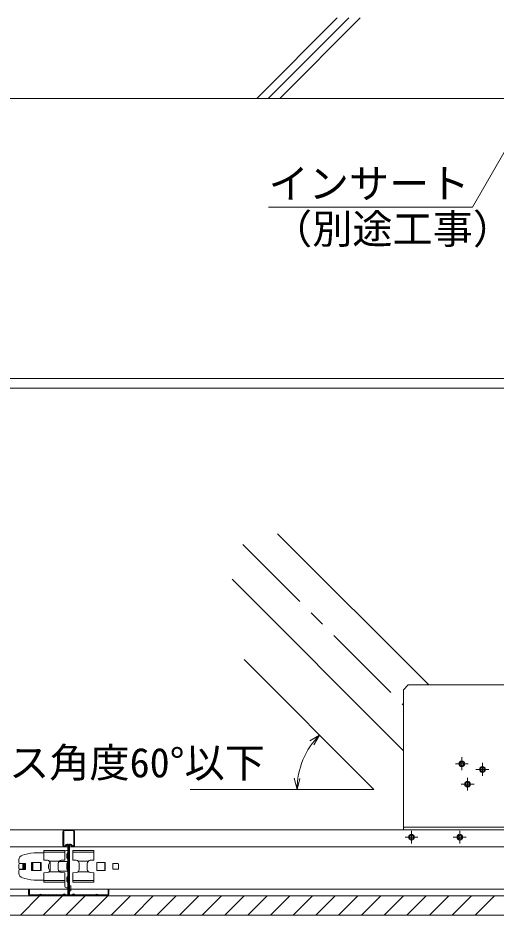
# Model space of a CAD drawing. Units: millimetres at full size, sheet at 1:10; details may follow other scales. Extents: x -2077 to 2023, y -1433 to 1417.
# Drawn here: x 396 to 693, y 401 to 959 of the extents above; entities that cross this region are included whole.
import ezdxf
from ezdxf.enums import TextEntityAlignment as Align

# ---------------------------------------------------------------- set-up
doc = ezdxf.new("R2010")
doc.units = ezdxf.units.MM
doc.header["$LTSCALE"] = 10
doc.linetypes.add('CHAIN1', pattern=[8, 5, -1, 1, -1])
for name, color, linetype, lineweight in [('1-0_断面', 7, 'Continuous', 9), ('1-1_寸法', 7, 'Continuous', 9), ('1-2_文字', 7, 'Continuous', 9), ('1-3_ＤＨクロス', 7, 'Continuous', 9)]:
    doc.layers.add(name, color=color, linetype=linetype, lineweight=lineweight)
doc.styles.add('ＭＳ ゴシック', font='')
doc.styles.get('ＭＳ ゴシック').set_extended_font_data('MS Gothic')

msp = doc.modelspace()

# ---------------------------------------------------------------- linework, layer by layer
at = {"layer": '1-0_断面'}
for p, q in [((-253.81, 908.99), (1689.45, 908.99)), ((557.28, 638.42), (651.24, 544.46)), ((529, 610.13), (635.55, 503.58)), ((638.55, 544.46), (635.55, 541.46)), ((635.55, 541.46), (635.55, 454.46)), ((803.47, 544.46), (638.55, 544.46)), ((671.83, 491.49), (671.83, 499.49)), ((667.83, 495.49), (675.83, 495.49)), ((680.65, 491.96), (688.65, 491.96)), ((684.65, 487.96), (684.65, 495.96)), ((675.45, 478.77), (675.45, 486.77)), ((671.45, 482.77), (679.45, 482.77)), ((-155.65, 454.46), (604.33, 454.46)), ((604.33, 454.46), (710.35, 454.46)), ((705.55, 456.06), (635.55, 456.06)), ((640.55, 445.86), (640.55, 453.86)), ((670.55, 445.86), (670.55, 453.86)), ((636.55, 449.86), (644.55, 449.86)), ((666.55, 449.86), (674.55, 449.86)), ((-155.65, 443.86), (604.33, 443.86)), ((411.85, 435.66), (411.85, 441.49)), ((424.85, 441.49), (411.85, 441.49)), ((424.85, 440.46), (411.85, 440.46)), ((424.85, 435.66), (424.85, 441.49)), ((425.85, 441.66), (426.85, 441.66)), ((429.85, 441.49), (429.85, 435.66)), ((429.85, 441.49), (442.85, 441.49)), ((429.85, 440.46), (442.85, 440.46)), ((604.33, 443.86), (710.35, 443.86)), ((396.35, 435.86), (396.35, 434.26)), ((398.58, 438.76), (400, 439.14)), ((407.77, 440.16), (411.85, 440.16)), ((411.85, 435.66), (414.03, 435.47)), ((421.48, 434.94), (415.22, 434.94)), ((424.85, 435.66), (422.68, 435.47)), ((429.85, 435.66), (432.03, 435.47)), ((433.22, 434.94), (439.48, 434.94)), ((396.35, 432.91), (396.35, 430.41)), ((396.85, 433.41), (399.85, 433.41)), ((396.85, 429.91), (399.85, 429.91)), ((397.15, 433.46), (400.35, 433.46)), ((397.15, 429.86), (400.35, 429.86)), ((398.85, 433.41), (398.85, 429.91)), ((399.35, 433.41), (399.35, 429.91)), ((399.85, 433.41), (399.85, 429.91)), ((400.35, 433.46), (400.35, 429.86)), ((404.25, 434.21), (404.75, 434.21)), ((404.25, 429.11), (404.25, 434.21)), ((404.75, 434.21), (404.75, 429.11)), ((410.25, 434.21), (404.75, 434.21)), ((404.75, 434.16), (404.75, 429.16)), ((409.85, 434.16), (404.75, 434.16)), ((404.97, 434.16), (404.97, 429.16)), ((409.85, 429.16), (409.85, 434.16)), ((410.25, 429.11), (410.25, 434.21)), ((414.85, 432.66), (414.85, 430.66)), ((415.85, 433.48), (415.85, 429.85)), ((420.85, 433.48), (420.85, 429.85)), ((421.24, 434.66), (426.85, 434.66)), ((433.85, 433.48), (433.85, 429.85)), ((438.85, 433.48), (438.85, 429.85)), ((444.85, 429.16), (444.85, 434.16)), ((444.85, 434.16), (449.96, 434.16)), ((449.74, 434.16), (449.74, 429.16)), ((449.85, 434.16), (449.85, 429.16)), ((449.96, 434.16), (449.96, 429.16)), ((457.85, 433.41), (454.85, 433.41)), ((454.85, 433.41), (454.85, 429.91)), ((457.85, 429.91), (454.85, 429.91)), ((458.35, 432.91), (458.35, 430.41)), ((396.35, 427.46), (396.35, 429.06)), ((398.58, 424.57), (400, 424.18)), ((404.75, 429.11), (404.25, 429.11)), ((404.75, 429.16), (409.85, 429.16)), ((404.75, 429.11), (410.25, 429.11)), ((411.85, 427.66), (414.03, 427.85)), ((411.85, 427.66), (411.85, 421.83)), ((421.48, 428.39), (415.22, 428.39)), ((421.24, 428.66), (426.85, 428.66)), ((424.85, 427.66), (422.68, 427.85)), ((424.85, 427.66), (424.85, 421.83)), ((429.85, 427.66), (432.03, 427.85)), ((429.85, 427.66), (429.85, 421.83)), ((433.22, 428.39), (439.48, 428.39)), ((449.96, 429.16), (444.85, 429.16)), ((407.77, 423.16), (411.85, 423.16)), ((424.85, 422.86), (411.85, 422.86)), ((424.85, 421.83), (411.85, 421.83)), ((424.85, 423.16), (424.85, 419.46)), ((425.85, 418.46), (426.85, 418.46)), ((426.85, 419.56), (428.55, 419.56)), ((429.85, 422.86), (442.85, 422.86)), ((429.85, 421.83), (442.85, 421.83)), ((-243.81, 417.46), (726.85, 417.46)), ((-243.81, 413.46), (727.35, 413.46)), ((397.25, 401.46), (409.25, 413.46)), ((411.39, 401.46), (423.39, 413.46)), ((425.54, 401.46), (437.54, 413.46)), ((439.68, 401.46), (451.68, 413.46)), ((453.82, 401.46), (465.82, 413.46)), ((467.96, 401.46), (479.96, 413.46)), ((482.1, 401.46), (494.1, 413.46)), ((496.25, 401.46), (508.25, 413.46)), ((510.39, 401.46), (522.39, 413.46)), ((524.53, 401.46), (536.53, 413.46)), ((538.67, 401.46), (550.67, 413.46)), ((552.82, 401.46), (564.82, 413.46)), ((566.96, 401.46), (578.96, 413.46)), ((581.1, 401.46), (593.1, 413.46)), ((595.24, 401.46), (607.24, 413.46)), ((609.38, 401.46), (621.38, 413.46)), ((623.53, 401.46), (635.53, 413.46)), ((637.67, 401.46), (649.67, 413.46)), ((651.81, 401.46), (663.81, 413.46)), ((665.95, 401.46), (677.95, 413.46)), ((680.09, 401.46), (692.09, 413.46)), ((-243.81, 401.46), (1679.45, 401.46))]:
    msp.add_line(p, q, dxfattribs=at)
at = {"layer": '1-0_断面', "color": 4, "linetype": 'CHAIN1'}
msp.add_line((535.68, 631.74), (635.55, 531.86), dxfattribs=at)
at = {"layer": '1-0_断面'}
for points in [[(442.85, 441.49), (442.85, 435.66), (440.68, 435.47)], [(442.85, 421.83), (442.85, 427.66), (440.68, 427.85)], [(426.85, 416.56), (428.55, 416.56), (428.55, 419.56)]]:
    msp.add_lwpolyline(points, dxfattribs=at)
for centre, radius in [((671.83, 495.49), 1.8), ((671.83, 495.49), 1.2), ((684.65, 491.96), 1.8), ((684.65, 491.96), 1.2), ((675.45, 482.77), 1.8), ((675.45, 482.77), 1.2), ((640.55, 449.86), 1.8), ((670.55, 449.86), 1.8), ((640.55, 449.86), 1.2), ((670.55, 449.86), 1.2)]:
    msp.add_circle(centre, radius, dxfattribs=at)
for centre, radius, start, end in [((425.85, 440.66), 1, 90, 180), ((399.35, 435.86), 3, 105, 180), ((407.77, 410.16), 30, 90, 105), ((413.85, 433.48), 2, 0, 85), ((422.85, 433.48), 2, 95, 180), ((428.95, 438.16), 2.9, 136.3972, 223.6028), ((431.85, 433.48), 2, 0, 85), ((440.85, 433.48), 2, 95, 180), ((397.15, 434.26), 0.8, 180, 270), ((396.85, 432.91), 0.5, 90, 180), ((396.85, 430.41), 0.5, 180, 270), ((397.15, 429.06), 0.8, 90, 180), ((413.85, 429.85), 2, 275, 0), ((416.85, 432.66), 2, 125.7767, 180), ((416.85, 430.66), 2, 180, 234.2233), ((422.85, 429.85), 2, 180, 265), ((432.08, 431.66), 6.03, 150.1372, 209.8628), ((431.85, 429.85), 2, 275, 0), ((440.85, 429.85), 2, 180, 265), ((457.85, 432.91), 0.5, 0, 90), ((457.85, 430.41), 0.5, 270, 0), ((399.35, 427.46), 3, 180, 255), ((407.77, 453.16), 30, 255, 270), ((428.95, 423.66), 2.9, 136.3972, 223.6028), ((425.85, 419.46), 1, 180, 270)]:
    msp.add_arc(centre, radius, start, end, dxfattribs=at)
at = {"layer": '1-1_寸法'}
for p, q in [((544.41, 908.99), (594.41, 958.99)), ((551.48, 908.99), (601.48, 958.99)), ((558.55, 908.99), (608.55, 958.99)), ((304.56, 734.99), (1154.76, 734.99)), ((299.95, 728.99), (1150.15, 728.99))]:
    msp.add_line(p, q, dxfattribs=at)
at = {"layer": '1-2_文字'}
for p, q in [((678.44, 841.43), (720, 913.41)), ((551.61, 841.43), (678.44, 841.43)), ((617.14, 479.56), (536.38, 560.33)), ((583.36, 513.34), (577.22, 509.8)), ((583.36, 513.34), (579.83, 507.23)), ((569.37, 479.56), (567.5, 486.53)), ((569.37, 479.56), (571.16, 486.26)), ((617.14, 479.56), (502.93, 479.56))]:
    msp.add_line(p, q, dxfattribs=at)
msp.add_arc((617.14, 479.56), 47.77, 135, 180, dxfattribs=at)
at = {"layer": '1-3_ＤＨクロス'}
for p, q in [((423.7, 453.46), (423.7, 444.86)), ((424.2, 444.86), (424.2, 453.46)), ((424.7, 454.46), (430, 454.46)), ((424.7, 453.96), (430, 453.96)), ((430.5, 444.86), (430.5, 453.46)), ((431, 453.46), (431, 444.86)), ((425.08, 444.53), (425.82, 445.27)), ((425.41, 444.16), (426.17, 444.92)), ((426.85, 444.63), (426.85, 414.46)), ((427.35, 444.63), (427.35, 414.46)), ((427.35, 443.6), (427.35, 414.46)), ((427.85, 444.63), (427.85, 414.46)), ((429.3, 444.16), (428.54, 444.92)), ((429.63, 444.53), (428.89, 445.27)), ((402.35, 417.46), (402.85, 417.46)), ((402.35, 414.46), (402.35, 417.46)), ((402.85, 417.46), (402.85, 414.46)), ((403.35, 413.96), (409.08, 413.96)), ((403.35, 413.46), (409.08, 413.46)), ((409.36, 414.16), (409.22, 414.02)), ((409.71, 413.8), (409.58, 413.67)), ((410, 413.8), (410.13, 413.67)), ((410.49, 414.02), (410.35, 414.16)), ((410.79, 413.96), (410.63, 413.96)), ((410.79, 413.46), (410.63, 413.46)), ((411.92, 413.96), (412.49, 413.96)), ((411.92, 413.46), (412.49, 413.46)), ((413.62, 413.96), (414.19, 413.96)), ((414.19, 413.46), (413.62, 413.46)), ((415.32, 413.96), (415.89, 413.96)), ((415.89, 413.46), (415.32, 413.46)), ((417.02, 413.96), (417.59, 413.96)), ((417.02, 413.46), (417.59, 413.46)), ((418.72, 413.96), (419.29, 413.96)), ((419.29, 413.46), (418.72, 413.46)), ((423.3, 413.96), (420.42, 413.96)), ((420.42, 413.46), (423.29, 413.46)), ((423.61, 414.11), (423.77, 414.29)), ((424.15, 413.97), (423.99, 413.78)), ((424.76, 413.97), (424.92, 413.78)), ((425.3, 414.11), (425.14, 414.29)), ((426.35, 413.96), (425.61, 413.96)), ((425.61, 413.46), (426.35, 413.46)), ((428.35, 413.96), (429.1, 413.96)), ((429.1, 413.46), (428.35, 413.46)), ((429.41, 414.11), (429.57, 414.29)), ((429.95, 413.97), (429.79, 413.78)), ((430.56, 413.97), (430.72, 413.78)), ((431.1, 414.11), (430.94, 414.29)), ((431.41, 413.96), (434.29, 413.96)), ((434.29, 413.46), (431.42, 413.46)), ((435.99, 413.96), (435.42, 413.96)), ((435.42, 413.46), (435.99, 413.46)), ((437.69, 413.96), (437.12, 413.96)), ((437.12, 413.46), (437.69, 413.46)), ((439.39, 413.96), (438.82, 413.96)), ((438.82, 413.46), (439.39, 413.46)), ((441.09, 413.96), (440.52, 413.96)), ((440.52, 413.46), (441.09, 413.46)), ((442.79, 413.96), (442.22, 413.96)), ((442.22, 413.46), (442.79, 413.46)), ((443.92, 413.96), (444.08, 413.96)), ((443.92, 413.46), (444.08, 413.46)), ((444.22, 414.02), (444.36, 414.16)), ((444.71, 413.8), (444.58, 413.67)), ((445, 413.8), (445.13, 413.67)), ((445.35, 414.16), (445.49, 414.02)), ((451.35, 413.96), (445.63, 413.96)), ((451.35, 413.46), (445.63, 413.46)), ((452.35, 417.46), (451.85, 417.46)), ((451.85, 417.46), (451.85, 414.46)), ((452.35, 414.46), (452.35, 417.46))]:
    msp.add_line(p, q, dxfattribs=at)
for centre, radius, start, end in [((424.7, 453.46), 1, 90, 180), ((424.7, 453.46), 0.5, 90, 180), ((430, 453.46), 1, 0, 90), ((430, 453.46), 0.5, 0, 90), ((424.7, 444.86), 1, 180, 315), ((424.7, 444.86), 0.5, 180, 317.848), ((426.45, 444.63), 0.9, 0, 135), ((426.45, 444.63), 0.4, 0, 135), ((428.25, 444.63), 0.9, 45, 180), ((428.25, 444.63), 0.4, 45, 180), ((430, 444.86), 1, 225, 0), ((430, 444.86), 0.5, 222.152, 0), ((403.35, 414.46), 1, 180, 270), ((403.35, 414.46), 0.5, 180, 270), ((409.08, 414.16), 0.2, 270, 315), ((409.08, 414.16), 0.7, 270, 315), ((409.85, 413.66), 0.7, 45, 135), ((409.85, 413.66), 0.2, 45, 135), ((410.63, 414.16), 0.7, 225, 270), ((410.63, 414.16), 0.2, 225, 270), ((410.79, 414.16), 0.2, 270, 308.9424), ((410.79, 414.16), 0.7, 270, 308.9424), ((411.35, 413.46), 0.7, 51.0576, 128.9424), ((411.35, 413.46), 0.2, 53.1301, 128.9424), ((411.92, 414.16), 0.7, 231.0576, 270), ((411.92, 414.16), 0.2, 231.0576, 270), ((412.49, 414.16), 0.2, 270, 308.9424), ((412.49, 414.16), 0.7, 270, 308.9424), ((413.05, 413.46), 0.7, 51.0576, 128.9424), ((413.05, 413.46), 0.2, 51.0576, 126.8699), ((413.62, 414.16), 0.7, 231.0576, 270), ((413.62, 414.16), 0.2, 231.0576, 270), ((414.19, 414.16), 0.2, 270, 308.9424), ((414.19, 414.16), 0.7, 270, 308.9424), ((414.75, 413.46), 0.7, 51.0576, 128.9424), ((414.75, 413.46), 0.2, 51.0576, 126.8699), ((415.32, 414.16), 0.7, 231.0576, 270), ((415.32, 414.16), 0.2, 231.0576, 270), ((415.89, 414.16), 0.2, 270, 308.9424), ((415.89, 414.16), 0.7, 270, 308.9424), ((416.45, 413.46), 0.7, 51.0576, 128.9424), ((416.45, 413.46), 0.2, 51.0576, 126.8699), ((417.02, 414.16), 0.7, 231.0576, 270), ((417.02, 414.16), 0.2, 231.0576, 270), ((417.59, 414.16), 0.2, 270, 308.9424), ((417.59, 414.16), 0.7, 270, 308.9424), ((418.15, 413.46), 0.7, 51.0576, 128.9424), ((418.15, 413.46), 0.2, 51.0576, 126.8699), ((418.72, 414.16), 0.7, 231.0576, 270), ((418.72, 414.16), 0.2, 231.0576, 270), ((419.29, 414.16), 0.2, 270, 308.9424), ((419.29, 414.16), 0.7, 270, 308.9424), ((419.85, 413.46), 0.7, 51.0576, 128.9424), ((419.85, 413.46), 0.2, 51.0576, 126.8699), ((420.42, 414.16), 0.7, 231.0576, 270), ((420.42, 414.16), 0.2, 231.0576, 270), ((423.3, 414.36), 0.4, 270, 320), ((423.3, 414.36), 0.9, 270, 320), ((424.45, 413.71), 0.9, 40, 140), ((424.45, 413.71), 0.4, 40, 140), ((425.61, 414.36), 0.9, 220, 270), ((425.61, 414.36), 0.4, 220, 270), ((426.35, 414.46), 1, 270, 0), ((426.35, 414.46), 0.5, 270, 0), ((428.35, 414.46), 1, 180, 270), ((428.35, 414.46), 0.5, 180, 270), ((429.1, 414.36), 0.4, 270, 320), ((429.1, 414.36), 0.9, 270, 320), ((430.25, 413.71), 0.9, 40, 140), ((430.25, 413.71), 0.4, 40, 140), ((431.41, 414.36), 0.9, 220, 270), ((431.41, 414.36), 0.4, 220, 270), ((434.29, 414.16), 0.2, 270, 308.9424), ((434.29, 414.16), 0.7, 270, 308.9424), ((434.85, 413.46), 0.7, 51.0576, 128.9424), ((434.85, 413.46), 0.2, 53.1301, 128.9424), ((435.42, 414.16), 0.7, 231.0576, 270), ((435.42, 414.16), 0.2, 231.0576, 270), ((435.99, 414.16), 0.2, 270, 308.9424), ((435.99, 414.16), 0.7, 270, 308.9424), ((436.55, 413.46), 0.7, 51.0576, 128.9424), ((436.55, 413.46), 0.2, 53.1301, 128.9424), ((437.12, 414.16), 0.7, 231.0576, 270), ((437.12, 414.16), 0.2, 231.0576, 270), ((437.69, 414.16), 0.2, 270, 308.9424), ((437.69, 414.16), 0.7, 270, 308.9424), ((438.25, 413.46), 0.7, 51.0576, 128.9424), ((438.25, 413.46), 0.2, 53.1301, 128.9424), ((438.82, 414.16), 0.7, 231.0576, 270), ((438.82, 414.16), 0.2, 231.0576, 270), ((439.39, 414.16), 0.2, 270, 308.9424), ((439.39, 414.16), 0.7, 270, 308.9424), ((439.95, 413.46), 0.7, 51.0576, 128.9424), ((439.95, 413.46), 0.2, 53.1301, 128.9424), ((440.52, 414.16), 0.7, 231.0576, 270), ((440.52, 414.16), 0.2, 231.0576, 270), ((441.09, 414.16), 0.2, 270, 308.9424), ((441.09, 414.16), 0.7, 270, 308.9424), ((441.65, 413.46), 0.7, 51.0576, 128.9424), ((441.65, 413.46), 0.2, 53.1301, 128.9424), ((442.22, 414.16), 0.7, 231.0576, 270), ((442.22, 414.16), 0.2, 231.0576, 270), ((442.79, 414.16), 0.2, 270, 308.9424), ((442.79, 414.16), 0.7, 270, 308.9424), ((443.35, 413.46), 0.7, 51.0576, 128.9424), ((443.35, 413.46), 0.2, 51.0576, 126.8699), ((443.92, 414.16), 0.7, 231.0576, 270), ((443.92, 414.16), 0.2, 231.0576, 270), ((444.08, 414.16), 0.2, 270, 315), ((444.08, 414.16), 0.7, 270, 315), ((444.85, 413.66), 0.7, 45, 135), ((444.85, 413.66), 0.2, 45, 135), ((445.63, 414.16), 0.7, 225, 270), ((445.63, 414.16), 0.2, 225, 270), ((451.35, 414.46), 1, 270, 0), ((451.35, 414.46), 0.5, 270, 0)]:
    msp.add_arc(centre, radius, start, end, dxfattribs=at)

# ---------------------------------------------------------------- texts
at = {"layer": '1-2_文字', "style": 'ＭＳ ゴシック'}
for s, p in [('インサート', (551.61, 841.43)), ('（別途工事）', (553.76, 813.21)), ('ブレース角度60°以下', (315.19, 481.54))]:
    msp.add_text(s, height=18.33, dxfattribs=at).set_placement(p, align=Align.BOTTOM_LEFT)

doc.saveas('drawing.dxf')
